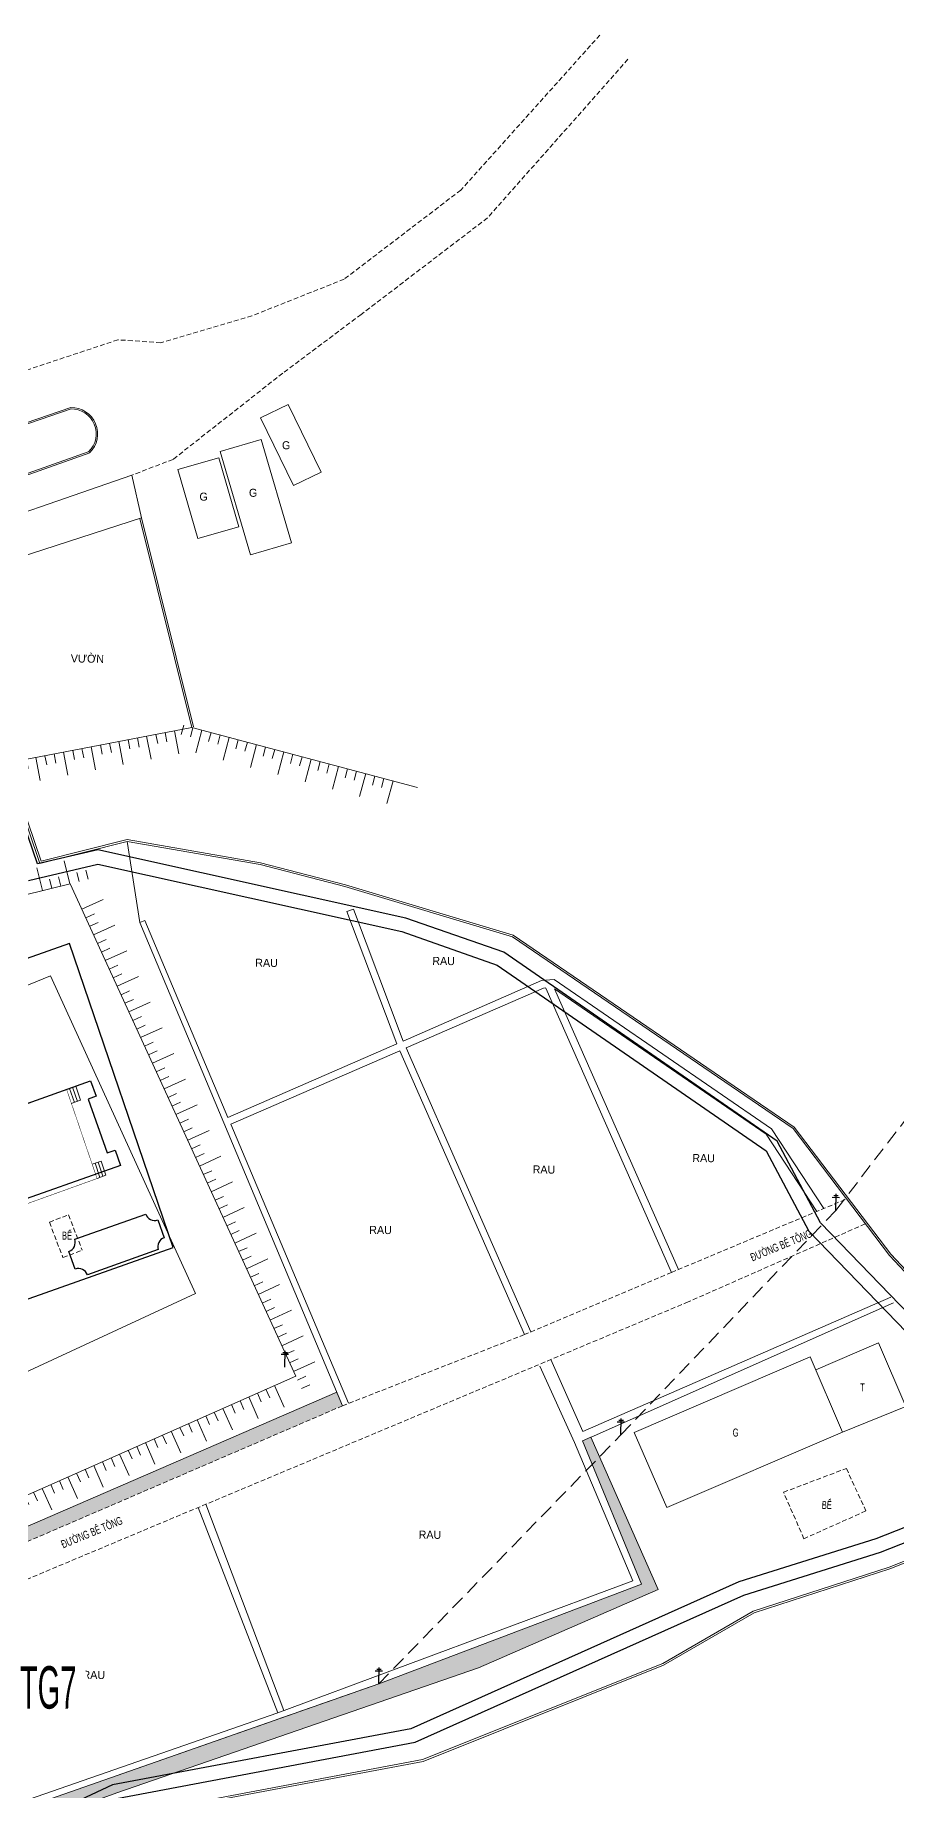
# Model space of a CAD drawing. Header units: inches. Extents: x 496359 to 501064, y 2374078 to 2377203.
# Drawn here: x 499239.4 to 499330.9, y 2376459.6 to 2376646.1 of the extents above; entities that cross this region are included whole.
import ezdxf
from ezdxf.enums import TextEntityAlignment as Align

# ---------------------------------------------------------------- set-up
doc = ezdxf.new("R2010")
doc.units = ezdxf.units.IN
doc.header["$MEASUREMENT"] = 0
doc.linetypes.add('DASHED', pattern=[0.75, 0.5, -0.25])
for name, color, linetype in [('cd', 7, 'Continuous'), ('chu', 6, 'Continuous'), ('MANH', 147, 'Continuous'), ('NOI', 2, 'Continuous'), ('tl', 8, 'Continuous')]:
    doc.layers.add(name, color=color, linetype=linetype)
for name, color, linetype, lineweight in [('EG Text2', 7, 'Continuous', 18), ('ISO', 252, 'Continuous', 20), ('LC Net dam 1', 30, 'Continuous', 30), ('LC Net manh', 239, 'Continuous', 5)]:
    doc.layers.add(name, color=color, linetype=linetype, lineweight=lineweight)
doc.styles.add('EG Hai', font='')
doc.styles.add('style1', font='')
doc.styles.get('EG Hai').set_extended_font_data('.VnArial NarrowH')
doc.styles.get('style1').set_extended_font_data('.VnAvantH')
pattern_1 = [(359.267215784, (-736010.08436, -2368366.01803), (0.566607394046, 0.317539068605), [0.375, -0.75]), (119.267215784, (-736010.08436, -2368366.01803), (-0.55830059713, 0.331926862913), [0.375, -0.75]), (59.267215784, (-736010.08436, -2368366.01803), (0.008306796916, 0.64946593152), [-0.75, 0.375])]

# ---------------------------------------------------------------- blocks, each defined once
blk = doc.blocks.new('t2')
at = {"layer": 'tl', "color": 250, "lineweight": 0}
for p, q in [((-2, 0), (-2, -1)), ((-1, 0), (-1, -1)), ((0, 0), (0, -2.5))]:
    blk.add_line(p, q, dxfattribs=at)
blk = doc.blocks.new('cdien')
at = {"layer": 'cd', "extrusion": (-0.000518657, 0.000768986, 1)}
for p, q in [((-0.8, 2.78, 0), (0.76, 2.78, 0)), ((-0.46, 3.14, 0), (0.49, 3.14, 0)), ((0, 0), (0, 3.5, 0))]:
    blk.add_line(p, q, dxfattribs=at)
blk = doc.blocks.new('Nền HT mới')
at = {"layer": 'MANH', "lineweight": 0}
h = blk.add_hatch(dxfattribs=at)
h.set_pattern_fill('HONEY', color=8, scale=3, angle=-0.7328, style=0)
h.set_pattern_definition(pattern_1)
h.paths.add_polyline_path([(886.71, 219.73), (886.11, 221.17), (824.11, 194.32), (824.68, 193.01)])
h = blk.add_hatch(dxfattribs=at)
h.set_pattern_fill('HONEY', color=8, scale=3, angle=-0.7328, style=0)
h.set_pattern_definition(pattern_1)
h.paths.add_polyline_path([(862.74, 178.63), (901.15, 191.89), (920.24, 200.23), (913.11, 216.4), (912.22, 216), (918.46, 200.79), (890.57, 190.2), (847.37, 175.1), (817.03, 164.27), (817.27, 163.62), (814.02, 162.52), (814.33, 161.29), (823.38, 164.28)])
at = {"layer": 'MANH', "color": 3, "linetype": 'DASHED', "lineweight": 0, "elevation": -28.38}
for points in [[(914.05, 365.32), (899.29, 348.86), (886.89, 339.39), (877.1, 335.51), (867.42, 332.64), (862.86, 332.96), (834.22, 323.45)], [(917.04, 362.75), (902.12, 345.91), (888.71, 335.66), (880.36, 329.41), (868.71, 320.25), (864.32, 318.58)], [(921.66, 233.9), (940.25, 241.7)], [(923.25, 230.69), (942.26, 239.06), (942.26, 239.06)], [(921.66, 233.9), (906.03, 227.29), (886.71, 219.73), (824.5, 192.93)], [(797.81, 177.6), (807.49, 182.13), (923.25, 230.69)]]:
    blk.add_lwpolyline(points, dxfattribs=at)
at = {"layer": 'MANH', "color": 2, "lineweight": 0, "elevation": -28.38}
for points in [[(843.49, 320.84), (857.85, 325.76)], [(843.54, 320.7), (857.9, 325.62)], [(877.99, 324.66), (880.93, 326.09)], [(881.51, 317.47), (877.99, 324.66)], [(884.45, 318.91), (880.93, 326.09)], [(845.22, 315.94), (859.81, 321.11)], [(845.27, 315.8), (859.86, 320.96)], [(873.72, 321.09), (878.08, 322.36)], [(873.72, 321.09), (876.95, 310.12)], [(878.09, 322.37), (881.31, 311.4)], [(869.22, 319.17), (873.57, 320.43)], [(869.22, 319.17), (871.35, 311.84)], [(873.57, 320.43), (875.7, 313.1)], [(881.51, 317.47), (884.45, 318.91)], [(865.17, 313.99), (865.37, 314.04)], [(865.17, 313.99), (870.7, 291.79)], [(865.37, 314.04), (870.9, 291.84)], [(871.35, 311.84), (875.7, 313.1)], [(876.95, 310.12), (881.31, 311.4)], [(851.18, 288.03), (870.7, 291.79), (894.67, 285.42)], [(824.68, 193.01), (823.01, 196.89), (881.74, 222.88), (857.79, 275.19), (822.4, 266.46), (820.77, 271.59), (816.52, 272.11), (813.22, 283.27), (822.94, 285.68), (831.91, 282.66), (850.99, 287.96)], [(863.85, 279.67), (865.18, 271.07)], [(887.18, 272.24), (887.87, 272.5)], [(893.15, 258.48), (887.87, 272.5)], [(865.73, 271.28), (865.18, 271.07)], [(886.71, 219.73), (865.18, 271.07)], [(865.73, 271.28), (874.55, 250.37)], [(892.47, 258.18), (887.18, 272.24)], [(849.35, 262.81), (855.68, 265.4), (871.1, 231.65), (828.48, 211.9), (824.84, 209.96)], [(937.85, 240.69), (932.3, 249.16), (909.19, 265), (907.85, 264.89), (893.15, 258.48)], [(908.3, 264.12), (908.05, 264.1), (893.47, 257.75)], [(908.3, 264.11), (921.66, 233.9)], [(937.1, 240.38), (931.72, 248.59), (909.22, 264.01)], [(909.22, 264.01), (922.4, 234.22)], [(892.47, 258.18), (874.55, 250.37)], [(892.8, 257.45), (874.87, 249.63)], [(906.03, 227.29), (892.8, 257.45)], [(906.71, 227.59), (893.47, 257.75)], [(857.41, 253.34), (858.38, 253.67)], [(858.38, 253.67), (858.88, 252.18)], [(857.73, 253.45), (858.24, 251.96)], [(857.88, 251.84), (858.88, 252.18)], [(858.05, 253.56), (858.56, 252.07)], [(874.87, 249.63), (887.36, 220.03)], [(860.12, 245.39), (861.08, 245.72)], [(860.44, 245.5), (860.95, 243.99)], [(860.76, 245.61), (861.27, 244.11)], [(861.08, 245.72), (861.59, 244.23)], [(860.64, 243.87), (861.59, 244.23)], [(908.86, 224.66), (912.26, 216.99), (944.95, 231.26)], [(913.13, 216.41), (945.26, 230.67)], [(936.99, 223.56), (943.65, 226.42)], [(946.56, 219.65), (943.65, 226.42)], [(813.67, 163.8), (846.69, 175.63), (879.84, 187.12), (917.56, 201.14), (911.37, 215.82), (907.68, 223.96)], [(917.71, 216.91), (936.4, 224.93)], [(936.4, 224.93), (939.83, 216.95)], [(824.11, 194.32), (886.11, 221.17)], [(939.83, 216.95), (946.56, 219.65)], [(817.27, 163.62), (817.03, 164.27), (847.37, 175.1), (890.57, 190.2), (918.46, 200.79), (912.22, 216), (913.11, 216.4), (920.24, 200.23), (901.15, 191.89), (862.74, 178.63), (823.38, 164.28), (814.33, 161.29), (814.02, 162.52), (817.27, 163.62)], [(913.11, 216.4), (913.13, 216.41)], [(921.15, 208.92), (917.71, 216.91)], [(921.15, 208.92), (939.83, 216.95)], [(871.38, 208.93), (879.84, 187.12)], [(880.49, 187.37), (872.2, 209.28)]]:
    blk.add_lwpolyline(points, dxfattribs=at)
blk.add_lwpolyline([(865.37, 314.04), (864.32, 318.58), (843.88, 311.5), (840.59, 310.27), (841.84, 306.42)], close=True, dxfattribs=at)
at = {"layer": 'MANH', "color": 1, "linetype": 'DASHED', "lineweight": 0, "ltscale": 3, "elevation": -28.38}
blk.add_lwpolyline([(338.8, 83.45), (320.94, 78.75), (340.42, 30.66), (364.41, 31.76), (393.69, 33.78), (433.64, 49.39), (462.8, 58.64), (490.97, 67.81), (516.49, 76.2), (548.21, 86.54), (576.26, 95.7), (610.19, 94.18), (634.86, 101.12), (676.11, 115.48), (714.18, 128.71), (753.35, 142.39), (783.93, 137.98), (839.41, 172.28), (890.57, 190.2), (916.29, 216.65), (939.12, 240.49), (989.34, 305.87)], dxfattribs=at)
at = {"layer": 'MANH', "color": 4, "lineweight": 0, "elevation": -28.38}
for points in [[(625.82, 94.94), (694.69, 118.79), (709.81, 122.6), (746.29, 131.1), (750.58, 132.1), (766.12, 128.82), (774.27, 131.84), (782.63, 132.32), (788.25, 132.53), (794.88, 132.79), (827.24, 134.21), (829.73, 135.97), (833.89, 139.84), (834.67, 162.81), (863.51, 176.19), (895.21, 182.17), (920.73, 192.35), (930.35, 197.92), (944.79, 202.6), (967.22, 211.47)], [(959.89, 219.62), (944.81, 235.71), (934.57, 249.18), (904.77, 269.54), (886.96, 274.89), (877.97, 277.21), (863.85, 279.67), (854.58, 277.34), (850.99, 287.97), (846.12, 302.69)], [(846.31, 302.75), (851.18, 288.03), (854.71, 277.58), (863.84, 279.87), (878.01, 277.41), (887.02, 275.08), (904.86, 269.73), (934.71, 249.33), (944.97, 235.84), (960.04, 219.76), (967.56, 211.39), (944.86, 202.41), (930.43, 197.73), (920.81, 192.17), (895.27, 181.97), (863.57, 176), (834.85, 162.67)]]:
    blk.add_lwpolyline(points, dxfattribs=at)
at = {"layer": 'MANH', "color": 2, "lineweight": 0, "const_width": 0.05, "elevation": -28.38}
blk.add_lwpolyline([(829.11, 232.75), (840.1, 236.59), (842.7, 229.14), (852.31, 232.49), (849.71, 239.94), (860.64, 243.87), (857.41, 253.34), (850.86, 251.05), (848.32, 258.33), (829.68, 251.82), (832.27, 244.42), (825.82, 242.16), (829.11, 232.75)], dxfattribs=at)
at = {"layer": 'MANH', "color": 2, "linetype": 'DASHED', "lineweight": 0, "elevation": -28.38}
for points in [[(855.58, 239.24), (857.62, 240.02)], [(855.58, 239.24), (857.02, 235.47)], [(857.62, 240.02), (859.06, 236.25)], [(857.02, 235.47), (859.06, 236.25)]]:
    blk.add_lwpolyline(points, dxfattribs=at)
blk.add_lwpolyline([(933.56, 210.55), (940.24, 213.08), (942.31, 208.56), (935.73, 205.62)], close=True, dxfattribs=at)
at = {"layer": 'MANH', "color": 2, "lineweight": 0}
for radius in [2.79, 2.64]:
    blk.add_arc((857.91, 322.97, -2.44), radius, 314.0952, 91.3222, dxfattribs=at)
at = {"layer": 'cd', "lineweight": 0, "xscale": 0.5, "yscale": 0.5, "zscale": 0.5, "rotation": 359.2672157837458}
for p in [(939.12, 240.49, -5.55), (880.59, 223.82, -4.27), (916.29, 216.65, -6.2), (890.57, 190.2, -28.38)]:
    blk.add_blockref('cdien', p, dxfattribs=at)
at = {"layer": 'NOI', "color": 2, "lineweight": 0}
for p, rotation in [((868.86, 291.43, -28.38), 10.90363682355771), ((871.78, 291.5, -28.38), 345.1143934870369), ((874.68, 290.73, -28.38), 345.1143934870369), ((857.07, 289.16, -28.38), 10.90363682355771), ((860.02, 289.73, -28.38), 10.90363682355771), ((862.96, 290.3, -28.38), 10.90363682355771), ((865.91, 290.87, -28.38), 10.90363682355771), ((877.58, 289.96, -28.38), 345.1143934870369), ((880.48, 289.19, -28.38), 345.1143934870369), ((854.13, 288.6, -28.38), 10.90363682355771), ((883.38, 288.42, -28.38), 345.1143934870369), ((886.28, 287.65, -28.38), 345.1143934870369), ((889.18, 286.88, -28.38), 345.1143934870369), ((892.08, 286.11, -28.38), 345.1143934870369), ((857.76, 275.18, -2.99), 193.8533000437479), ((854.85, 274.46, -2.99), 193.8533000437479), ((859.03, 272.48, -2.99), 114.6015009881797), ((860.27, 269.75, -2.99), 114.6015009881797), ((861.52, 267.02, -2.99), 114.6015009881797), ((862.77, 264.3, -2.99), 114.6015009881797), ((864.02, 261.57, -2.99), 114.6015009881797), ((865.27, 258.84, -2.99), 114.6015009881797), ((866.52, 256.11, -2.99), 114.6015009881797), ((867.77, 253.39, -2.99), 114.6015009881797), ((869.02, 250.66, -2.99), 114.6015009881797), ((870.27, 247.93, -2.99), 114.6015009881797), ((871.51, 245.2, -2.99), 114.6015009881797), ((872.76, 242.47, -2.99), 114.6015009881797), ((874.01, 239.75, -2.99), 114.6015009881797), ((875.26, 237.02, -2.99), 114.6015009881797), ((876.51, 234.29, -2.99), 114.6015009881797), ((877.76, 231.56, -2.99), 114.6015009881797), ((879.01, 228.84, -2.99), 114.6015009881797), ((880.26, 226.11, -2.99), 114.6015009881797), ((881.51, 223.38, -2.99), 114.6015009881797), ((876.75, 220.67, -2.99), 23.87087660466218), ((879.5, 221.89, -2.99), 23.87087660466218), ((871.27, 218.25, -2.99), 23.87087660466218), ((874.01, 219.46, -2.99), 23.87087660466218), ((868.52, 217.03, -2.99), 23.87087660466218), ((863.04, 214.6, -2.99), 23.87087660466218), ((865.78, 215.82, -2.99), 23.87087660466218), ((860.29, 213.39, -2.99), 23.87087660466218), ((854.81, 210.96, -2.99), 23.87087660466218), ((857.55, 212.18, -2.99), 23.87087660466218)]:
    blk.add_blockref('t2', p, dxfattribs=dict(at, rotation=rotation))
at = {"layer": 'chu', "color": 6, "lineweight": 0, "style": 'style1'}
for s, p in [('g', (880.28, 321.34, -2.29)), ('g', (876.77, 316.29, -28.38)), ('g', (871.51, 315.88, -28.38)), ('V¦êN', (857.85, 298.69, -28.38)), ('RAU', (877.44, 266.37, -28.38)), ('RAU', (896.25, 266.57, -28.38)), ('RAU', (923.87, 245.63, -28.38)), ('RAU', (906.91, 244.42, -28.38)), ('RAU', (889.55, 238, -28.38)), ('RAU', (894.8, 205.63, -28.38)), ('RAU', (859.09, 190.74, -28.38))]:
    blk.add_text(s, height=0.85, rotation=359.2672, dxfattribs=at).set_placement(p)
at = {"layer": 'chu', "color": 6, "lineweight": 0, "ltscale": 0.8, "style": 'style1', "width": 0.7}
for s, rotation, p in [('BÓ', 359.2672, (856.91, 237.39, -28.38)), ('§¦êNG B£ T¤NG', 22.4077, (930.26, 235.06, -28.38)), ('T', 359.2672, (941.7, 221.27, -28.38)), ('G', 359.2672, (928.16, 216.47, -28.38)), ('BÓ', 359.2672, (937.63, 208.78, -28.38)), ('§¦êNG B£ T¤NG', 22.4077, (857.04, 204.58, -28.38))]:
    blk.add_text(s, height=0.85, rotation=rotation, dxfattribs=at).set_placement(p)

msp = doc.modelspace()

# ---------------------------------------------------------------- linework, layer by layer
at = {"layer": 'LC Net dam 1', "elevation": -196.38}
msp.add_lwpolyline([(499243, 2376549.6), (499195.36, 2376532.75), (499206.39, 2376500.46), (499254.03, 2376517.31)], close=True, dxfattribs=at)
at = {"layer": 'LC Net dam 1'}
msp.add_lwpolyline([(499237.62, 2376532.31), (499245.26, 2376535.02), (499245.83, 2376533.39), (499244.98, 2376533.09), (499247.01, 2376527.36), (499247.86, 2376527.66), (499248.43, 2376526.04), (499235.99, 2376521.64)], dxfattribs=at)
msp.add_lwpolyline([(499251.11, 2376520.86, 0.414214), (499252.39, 2376520.25), (499253.06, 2376518.36, 0.414214), (499252.45, 2376517.09), (499244.91, 2376514.42, 0.414214), (499243.63, 2376515.03), (499242.96, 2376516.91, 0.414214), (499243.57, 2376518.19)], format="xyb", close=True, dxfattribs=at)

# ---------------------------------------------------------------- block references
at = {"layer": 'LC Net manh'}
msp.add_blockref('Nền HT mới', (498385.3, 2376280.77, 2.92), dxfattribs=at)

# ---------------------------------------------------------------- next in the draw order: wipeouts: each hides what was drawn before it
at = {"ltscale": 500}
msp.add_wipeout([(499237.84, 2376467.65), (499237.37, 2376468.2), (499237.12, 2376468.6), (499236.89, 2376469.09), (499236.72, 2376469.62), (499236.62, 2376470.12), (499236.59, 2376470.56), (499236.61, 2376471.08), (499236.67, 2376471.49), (499236.83, 2376472.06), (499236.96, 2376472.38), (499237.18, 2376472.81), (499237.44, 2376473.21), (499237.82, 2376473.64), (499238.23, 2376474), (499238.7, 2376474.32), (499239.16, 2376474.55), (499239.59, 2376474.71), (499239.99, 2376474.81), (499240.49, 2376474.88), (499240.93, 2376474.89), (499241.34, 2376474.86), (499241.88, 2376474.76), (499242.29, 2376474.63), (499242.67, 2376474.47), (499243.26, 2376474.12), (499243.52, 2376473.93), (499243.82, 2376473.66), (499244.07, 2376473.38), (499244.34, 2376473.03), (499244.58, 2376472.62), (499244.74, 2376472.28), (499244.87, 2376471.93), (499244.99, 2376471.48), (499245.05, 2376471.07), (499245.06, 2376470.49), (499245.01, 2376469.94), (499244.91, 2376469.51), (499244.79, 2376469.16), (499244.6, 2376468.71), (499244.38, 2376468.33), (499244.17, 2376468.05), (499243.83, 2376467.66), (499243.57, 2376467.42), (499243.16, 2376467.11), (499242.88, 2376466.95), (499242.63, 2376466.82), (499242.33, 2376466.69), (499241.98, 2376466.57), (499241.65, 2376466.49), (499241.3, 2376466.44), (499240.95, 2376466.42), (499240.66, 2376466.42), (499240.23, 2376466.46), (499239.86, 2376466.53), (499239.46, 2376466.64), (499239.06, 2376466.8), (499238.59, 2376467.06), (499238.37, 2376467.2), (499238.06, 2376467.44)], dxfattribs=at).translate(0, 0, -292.38).dxf.layer = 'ISO'

# ---------------------------------------------------------------- next in the draw order: linework, layer by layer
at = {"layer": 'LC Net dam 1'}
for points in [[(499248.06, 2376458.79), (499279.72, 2376464.76), (499314.66, 2376480.39), (499329.16, 2376484.97), (499349.07, 2376492.78), (499322.78, 2376519.94), (499318.18, 2376528.62), (499289.14, 2376548.67), (499278.74, 2376552.31), (499246.01, 2376559.56), (499239.63, 2376558.06), (499236.08, 2376568.44)], [(499238.65, 2376556.29), (499246.02, 2376558.02), (499278.33, 2376550.87), (499288.45, 2376547.32), (499317.02, 2376527.59), (499321.55, 2376519.05), (499346.42, 2376493.36), (499328.66, 2376486.38), (499314.12, 2376481.79), (499279.27, 2376466.2), (499247.6, 2376460.23), (499216.51, 2376445.68)]]:
    msp.add_lwpolyline(points, dxfattribs=at)

# ---------------------------------------------------------------- next in the draw order: texts
at = {"layer": 'EG Text2', "style": 'EG Hai', "width": 0.6}
msp.add_text('tg7', height=4.5, rotation=0, dxfattribs=at).set_placement((499240.75, 2376470.59, -292.38), align=Align.MIDDLE_CENTER)

doc.saveas('drawing.dxf')
